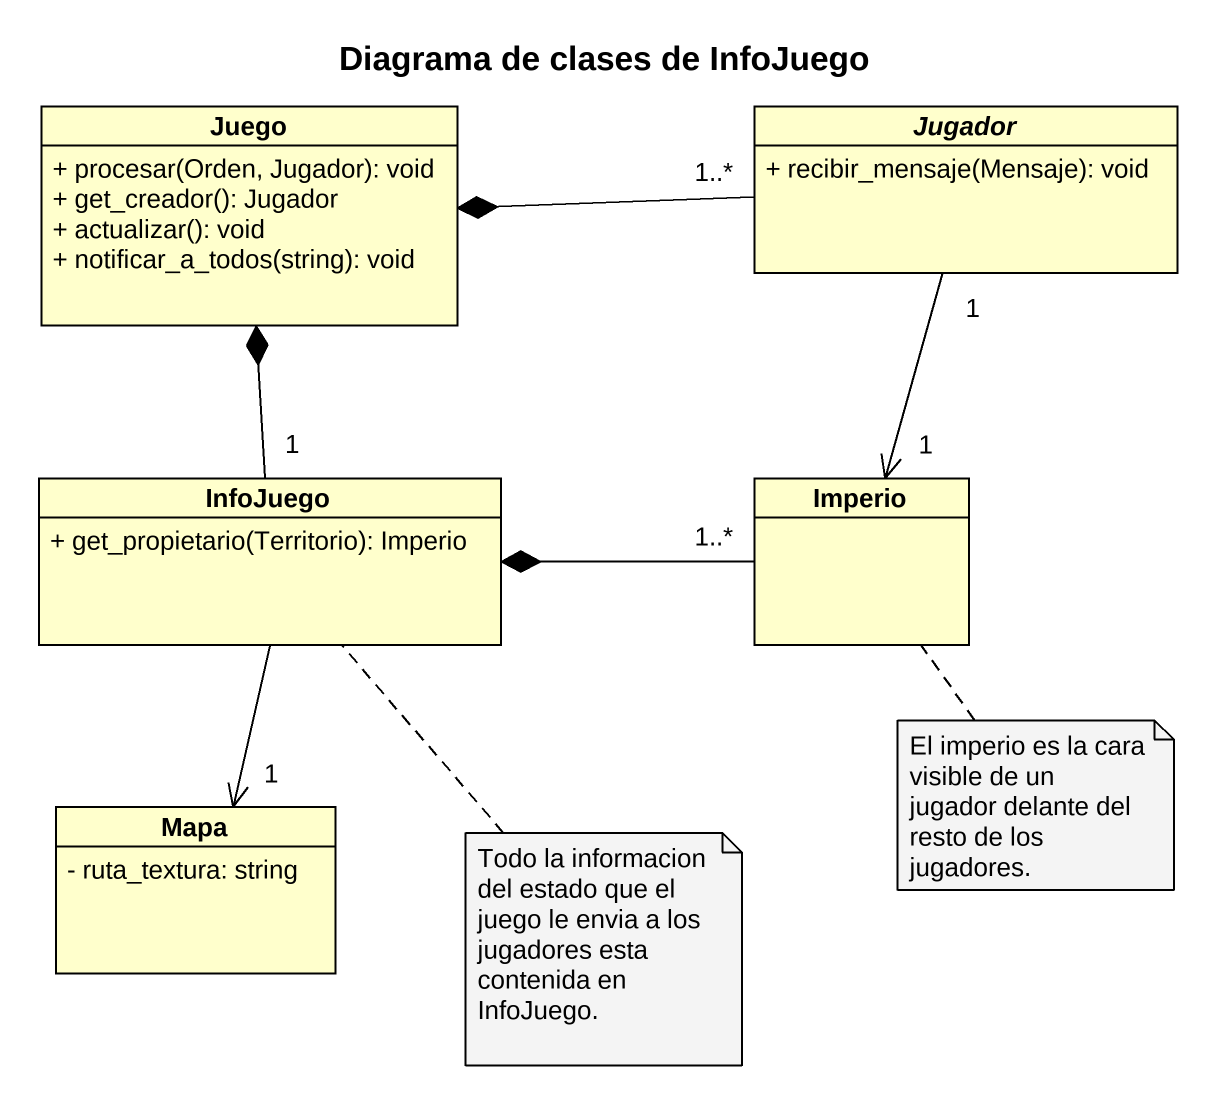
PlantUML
@startuml
title Diagrama de clases de InfoJuego
hide circle
hide empty members
skinparam classAttributeIconSize 0
class Juego {
  + procesar(Orden, Jugador): void
  + get_creador(): Jugador
  + actualizar(): void
  + notificar_a_todos(string): void
}
abstract class Jugador {
  + recibir_mensaje(Mensaje): void
}
class InfoJuego {
  + get_propietario(Territorio): Imperio
}
class Imperio
class Mapa {
  - ruta_textura: string
}
Jugador "1..*" -left-* Juego
Jugador "1" --> "1" Imperio
InfoJuego "1" -up-* Juego
InfoJuego --> "1" Mapa
Imperio "1..*" -left-* InfoJuego
note bottom of Imperio : El imperio es la cara visible de un jugador delante del resto de los jugadores.
note bottom of InfoJuego : Todo la informacion del estado que el juego le envia a los jugadores esta contenida en InfoJuego.
@enduml
